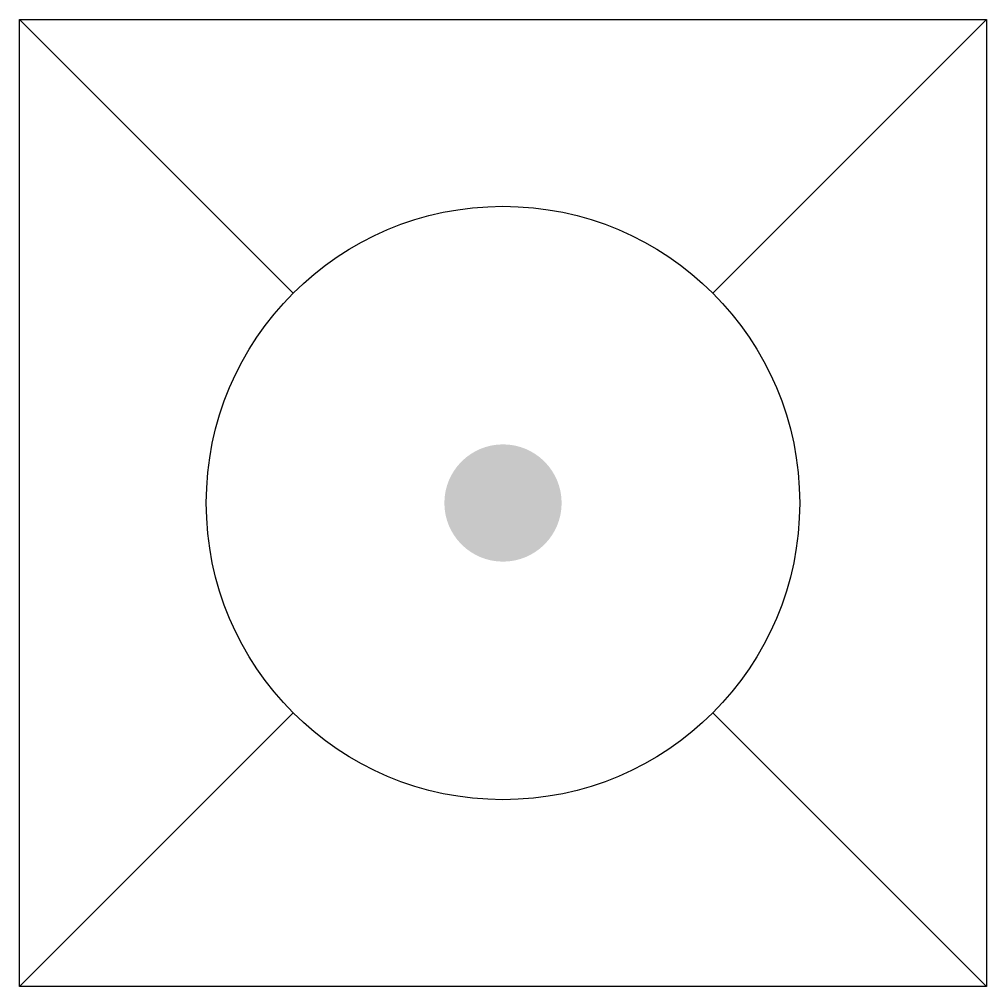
# Model space of a CAD drawing. Header units: millimetres. Extents: x 0 to 7, y 0 to 7.
import ezdxf

# ---------------------------------------------------------------- set-up
doc = ezdxf.new("R2010")
doc.units = ezdxf.units.MM
doc.layers.get('0').update_dxf_attribs({"lineweight": 25, "true_color": 0xffffff})

msp = doc.modelspace()

# ---------------------------------------------------------------- hatches: boundary and pattern name
h = msp.add_hatch(color=256)
edge = h.paths.add_edge_path()
edge.add_arc((3.5, 3.5), 0.4243, 0, 360)

# ---------------------------------------------------------------- linework, layer by layer
for p, q in [((0, 0), (0, 7)), ((0, 7), (7, 7)), ((0, 7), (1.9818, 5.0182)), ((7, 7), (5.0182, 5.0182)), ((7, 7), (7, 0)), ((1.9818, 1.9818), (0, 0)), ((5.0182, 1.9818), (7, 0)), ((7, 0), (0, 0))]:
    msp.add_line(p, q)
msp.add_circle((3.5, 3.5), 2.1471)

doc.saveas('drawing.dxf')
